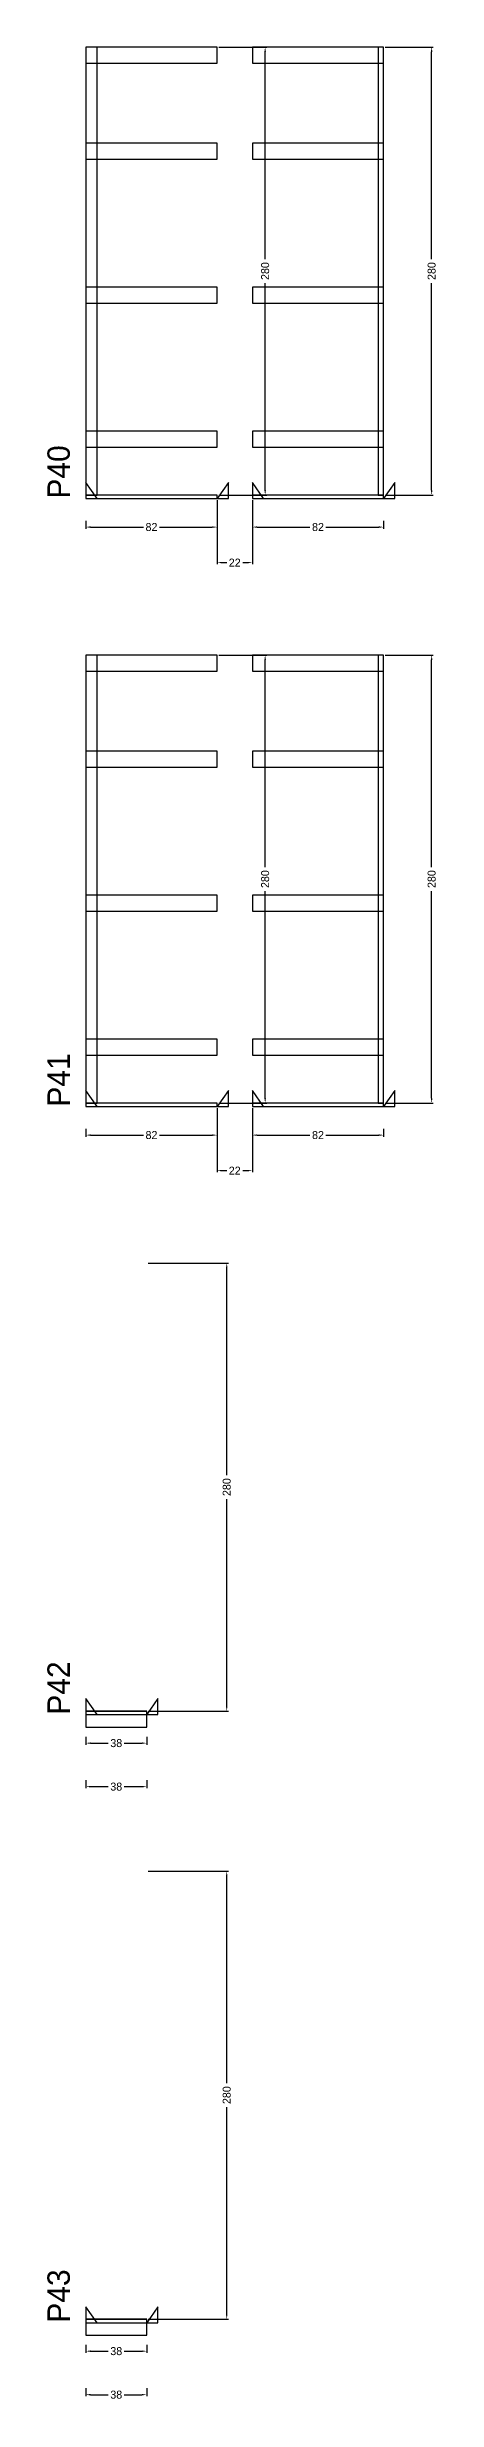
# Model space of a CAD drawing. Header units: centimetres. Extents: x -10500 to 4299, y -12546 to 295.
# Drawn here: x 3976 to 4219, y -7648 to -6178 of the extents above; entities that cross this region are included whole.
import ezdxf

# ---------------------------------------------------------------- set-up
doc = ezdxf.new("R2010")
doc.units = ezdxf.units.CM
for name, color, linetype in [('COTA', 241, 'Continuous'), ('NOMENCLATURA', 7, 'Continuous'), ('SARR_2.2x10', 60, 'Continuous'), ('SARR_2.2x7', 40, 'Continuous')]:
    doc.layers.add(name, color=color, linetype=linetype)
doc.dimstyles.new('PAINEL-NOVA', dxfattribs={"dimtxt": 5, "dimasz": 3, "dimexe": 1, "dimexo": 1, "dimgap": 1, "dimtad": 1, "dimcen": 2.5, "dimazin": 3, "dimtfac": 1, "dimtmove": 0, "dimatfit": 3})

# ---------------------------------------------------------------- blocks, each defined once
blk = doc.blocks.new('_CLOSEDFILLED')
at = {"color": 0, "linetype": 'BYBLOCK'}
blk.add_solid([(-1, 0.16), (0, 0), (-1, -0.16)], dxfattribs=at)
blk = doc.blocks.new('*D599')
for p, q in [((4000, -6473.8), (4000, -6478.8)), ((4003, -6477.8), (4036, -6477.8)), ((4046, -6477.8), (4079, -6477.8)), ((4082, -6473.8), (4082, -6478.8))]:
    blk.add_line(p, q)
at = {"layer": 'Defpoints'}
for p in [(4000, -6472.8), (4000, -6477.8), (4082, -6472.8)]:
    blk.add_point(p, dxfattribs=at)
at = {"layer": 'SARR_2.2x10', "xscale": 3, "yscale": 3, "rotation": 180}
blk.add_blockref('_CLOSEDFILLED', (4000, -6477.8), dxfattribs=at)
at = {"layer": 'SARR_2.2x10', "xscale": 3, "yscale": 3}
blk.add_blockref('_CLOSEDFILLED', (4082, -6477.8), dxfattribs=at)
at = {"layer": 'SARR_2.2x10', "insert": (4041, -6477.8), "char_height": 5, "attachment_point": 5}
blk.add_mtext('82', dxfattribs=at)
blk = doc.blocks.new('*D600')
for p, q in [((4083, -6177.8), (4113, -6177.8)), ((4112, -6310.3), (4112, -6180.8)), ((4112, -6454.8), (4112, -6325.3)), ((4083, -6457.8), (4113, -6457.8))]:
    blk.add_line(p, q)
at = {"layer": 'Defpoints'}
for p in [(4082, -6177.8), (4082, -6457.8), (4112, -6457.8)]:
    blk.add_point(p, dxfattribs=at)
at = {"layer": 'SARR_2.2x10', "xscale": 3, "yscale": 3}
for p, rotation in [((4112, -6177.8), 90), ((4112, -6457.8), 270)]:
    blk.add_blockref('_CLOSEDFILLED', p, dxfattribs=dict(at, rotation=rotation))
at = {"layer": 'SARR_2.2x10', "insert": (4112, -6317.8), "char_height": 5, "attachment_point": 5, "rotation": 90}
blk.add_mtext('280', dxfattribs=at)
blk = doc.blocks.new('GRA-E')
at = {"layer": 'SARR_2.2x7'}
blk.add_lwpolyline([(0, 0), (7, 0), (0, 10)], close=True, dxfattribs=at)
blk = doc.blocks.new('GRA-D')
at = {"layer": 'SARR_2.2x7'}
blk.add_lwpolyline([(0, 0), (7, 0), (7, 10)], close=True, dxfattribs=at)
blk = doc.blocks.new('*D601')
for p, q in [((4104, -6473.8), (4104, -6478.8)), ((4107, -6477.8), (4140, -6477.8)), ((4150, -6477.8), (4183, -6477.8)), ((4186, -6473.8), (4186, -6478.8))]:
    blk.add_line(p, q)
at = {"layer": 'Defpoints'}
for p in [(4104, -6472.8), (4104, -6477.8), (4186, -6472.8)]:
    blk.add_point(p, dxfattribs=at)
at = {"layer": 'SARR_2.2x10', "xscale": 3, "yscale": 3, "rotation": 180}
blk.add_blockref('_CLOSEDFILLED', (4104, -6477.8), dxfattribs=at)
at = {"layer": 'SARR_2.2x10', "xscale": 3, "yscale": 3}
blk.add_blockref('_CLOSEDFILLED', (4186, -6477.8), dxfattribs=at)
at = {"layer": 'SARR_2.2x10', "insert": (4145, -6477.8), "char_height": 5, "attachment_point": 5}
blk.add_mtext('82', dxfattribs=at)
blk = doc.blocks.new('*D602')
for p, q in [((4187, -6177.8), (4217, -6177.8)), ((4216, -6310.3), (4216, -6180.8)), ((4216, -6454.8), (4216, -6325.3)), ((4187, -6457.8), (4217, -6457.8))]:
    blk.add_line(p, q)
at = {"layer": 'Defpoints'}
for p in [(4186, -6177.8), (4186, -6457.8), (4216, -6457.8)]:
    blk.add_point(p, dxfattribs=at)
at = {"layer": 'SARR_2.2x10', "xscale": 3, "yscale": 3}
for p, rotation in [((4216, -6177.8), 90), ((4216, -6457.8), 270)]:
    blk.add_blockref('_CLOSEDFILLED', p, dxfattribs=dict(at, rotation=rotation))
at = {"layer": 'SARR_2.2x10', "insert": (4216, -6317.8), "char_height": 5, "attachment_point": 5, "rotation": 90}
blk.add_mtext('280', dxfattribs=at)
blk = doc.blocks.new('*D603')
for p, q in [((4187, -6177.8), (4217, -6177.8)), ((4216, -6310.3), (4216, -6180.8)), ((4216, -6454.8), (4216, -6325.3)), ((4187, -6457.8), (4217, -6457.8))]:
    blk.add_line(p, q)
at = {"layer": 'Defpoints'}
for p in [(4186, -6177.8), (4186, -6457.8), (4216, -6457.8)]:
    blk.add_point(p, dxfattribs=at)
at = {"layer": 'SARR_2.2x10', "xscale": 3, "yscale": 3}
for p, rotation in [((4216, -6177.8), 90), ((4216, -6457.8), 270)]:
    blk.add_blockref('_CLOSEDFILLED', p, dxfattribs=dict(at, rotation=rotation))
at = {"layer": 'SARR_2.2x10', "insert": (4216, -6317.8), "char_height": 5, "attachment_point": 5, "rotation": 90}
blk.add_mtext('280', dxfattribs=at)
blk = doc.blocks.new('*D604')
for p, q in [((4187, -6177.8), (4217, -6177.8)), ((4216, -6310.3), (4216, -6180.8)), ((4216, -6454.8), (4216, -6325.3)), ((4187, -6457.8), (4217, -6457.8))]:
    blk.add_line(p, q)
at = {"layer": 'Defpoints'}
for p in [(4186, -6177.8), (4186, -6457.8), (4216, -6457.8)]:
    blk.add_point(p, dxfattribs=at)
at = {"layer": 'SARR_2.2x10', "xscale": 3, "yscale": 3}
for p, rotation in [((4216, -6177.8), 90), ((4216, -6457.8), 270)]:
    blk.add_blockref('_CLOSEDFILLED', p, dxfattribs=dict(at, rotation=rotation))
at = {"layer": 'SARR_2.2x10', "insert": (4216, -6317.8), "char_height": 5, "attachment_point": 5, "rotation": 90}
blk.add_mtext('280', dxfattribs=at)
blk = doc.blocks.new('*D605')
for p, q in [((4187, -6177.8), (4217, -6177.8)), ((4216, -6310.3), (4216, -6180.8)), ((4216, -6454.8), (4216, -6325.3)), ((4187, -6457.8), (4217, -6457.8))]:
    blk.add_line(p, q)
at = {"layer": 'Defpoints'}
for p in [(4186, -6177.8), (4186, -6457.8), (4216, -6457.8)]:
    blk.add_point(p, dxfattribs=at)
at = {"layer": 'SARR_2.2x10', "xscale": 3, "yscale": 3}
for p, rotation in [((4216, -6177.8), 90), ((4216, -6457.8), 270)]:
    blk.add_blockref('_CLOSEDFILLED', p, dxfattribs=dict(at, rotation=rotation))
at = {"layer": 'SARR_2.2x10', "insert": (4216, -6317.8), "char_height": 5, "attachment_point": 5, "rotation": 90}
blk.add_mtext('280', dxfattribs=at)
blk = doc.blocks.new('*D606')
for p, q in [((4187, -6177.8), (4217, -6177.8)), ((4216, -6310.3), (4216, -6180.8)), ((4216, -6454.8), (4216, -6325.3)), ((4187, -6457.8), (4217, -6457.8))]:
    blk.add_line(p, q)
at = {"layer": 'Defpoints'}
for p in [(4186, -6177.8), (4186, -6457.8), (4216, -6457.8)]:
    blk.add_point(p, dxfattribs=at)
at = {"layer": 'SARR_2.2x10', "xscale": 3, "yscale": 3}
for p, rotation in [((4216, -6177.8), 90), ((4216, -6457.8), 270)]:
    blk.add_blockref('_CLOSEDFILLED', p, dxfattribs=dict(at, rotation=rotation))
at = {"layer": 'SARR_2.2x10', "insert": (4216, -6317.8), "char_height": 5, "attachment_point": 5, "rotation": 90}
blk.add_mtext('280', dxfattribs=at)
blk = doc.blocks.new('*D607')
for p, q in [((4187, -6177.8), (4217, -6177.8)), ((4216, -6310.3), (4216, -6180.8)), ((4216, -6454.8), (4216, -6325.3)), ((4187, -6457.8), (4217, -6457.8))]:
    blk.add_line(p, q)
at = {"layer": 'Defpoints'}
for p in [(4186, -6177.8), (4186, -6457.8), (4216, -6457.8)]:
    blk.add_point(p, dxfattribs=at)
at = {"layer": 'SARR_2.2x10', "xscale": 3, "yscale": 3}
for p, rotation in [((4216, -6177.8), 90), ((4216, -6457.8), 270)]:
    blk.add_blockref('_CLOSEDFILLED', p, dxfattribs=dict(at, rotation=rotation))
at = {"layer": 'SARR_2.2x10', "insert": (4216, -6317.8), "char_height": 5, "attachment_point": 5, "rotation": 90}
blk.add_mtext('280', dxfattribs=at)
blk = doc.blocks.new('*D608')
for p, q in [((4187, -6177.8), (4217, -6177.8)), ((4216, -6310.3), (4216, -6180.8)), ((4216, -6454.8), (4216, -6325.3)), ((4187, -6457.8), (4217, -6457.8))]:
    blk.add_line(p, q)
at = {"layer": 'Defpoints'}
for p in [(4186, -6177.8), (4186, -6457.8), (4216, -6457.8)]:
    blk.add_point(p, dxfattribs=at)
at = {"layer": 'SARR_2.2x10', "xscale": 3, "yscale": 3}
for p, rotation in [((4216, -6177.8), 90), ((4216, -6457.8), 270)]:
    blk.add_blockref('_CLOSEDFILLED', p, dxfattribs=dict(at, rotation=rotation))
at = {"layer": 'SARR_2.2x10', "insert": (4216, -6317.8), "char_height": 5, "attachment_point": 5, "rotation": 90}
blk.add_mtext('280', dxfattribs=at)
blk = doc.blocks.new('*D609')
for p, q in [((4187, -6177.8), (4217, -6177.8)), ((4216, -6310.3), (4216, -6180.8)), ((4216, -6454.8), (4216, -6325.3)), ((4187, -6457.8), (4217, -6457.8))]:
    blk.add_line(p, q)
at = {"layer": 'Defpoints'}
for p in [(4186, -6177.8), (4186, -6457.8), (4216, -6457.8)]:
    blk.add_point(p, dxfattribs=at)
at = {"layer": 'SARR_2.2x10', "xscale": 3, "yscale": 3}
for p, rotation in [((4216, -6177.8), 90), ((4216, -6457.8), 270)]:
    blk.add_blockref('_CLOSEDFILLED', p, dxfattribs=dict(at, rotation=rotation))
at = {"layer": 'SARR_2.2x10', "insert": (4216, -6317.8), "char_height": 5, "attachment_point": 5, "rotation": 90}
blk.add_mtext('280', dxfattribs=at)
blk = doc.blocks.new('*D610')
for p, q in [((4187, -6177.8), (4217, -6177.8)), ((4216, -6310.3), (4216, -6180.8)), ((4216, -6454.8), (4216, -6325.3)), ((4187, -6457.8), (4217, -6457.8))]:
    blk.add_line(p, q)
at = {"layer": 'Defpoints'}
for p in [(4186, -6177.8), (4186, -6457.8), (4216, -6457.8)]:
    blk.add_point(p, dxfattribs=at)
at = {"layer": 'SARR_2.2x10', "xscale": 3, "yscale": 3}
for p, rotation in [((4216, -6177.8), 90), ((4216, -6457.8), 270)]:
    blk.add_blockref('_CLOSEDFILLED', p, dxfattribs=dict(at, rotation=rotation))
at = {"layer": 'SARR_2.2x10', "insert": (4216, -6317.8), "char_height": 5, "attachment_point": 5, "rotation": 90}
blk.add_mtext('280', dxfattribs=at)
blk = doc.blocks.new('*D611')
for p, q in [((4187, -6177.8), (4217, -6177.8)), ((4216, -6310.3), (4216, -6180.8)), ((4216, -6454.8), (4216, -6325.3)), ((4187, -6457.8), (4217, -6457.8))]:
    blk.add_line(p, q)
at = {"layer": 'Defpoints'}
for p in [(4186, -6177.8), (4186, -6457.8), (4216, -6457.8)]:
    blk.add_point(p, dxfattribs=at)
at = {"layer": 'SARR_2.2x10', "xscale": 3, "yscale": 3}
for p, rotation in [((4216, -6177.8), 90), ((4216, -6457.8), 270)]:
    blk.add_blockref('_CLOSEDFILLED', p, dxfattribs=dict(at, rotation=rotation))
at = {"layer": 'SARR_2.2x10', "insert": (4216, -6317.8), "char_height": 5, "attachment_point": 5, "rotation": 90}
blk.add_mtext('280', dxfattribs=at)
blk = doc.blocks.new('*D612')
for p, q in [((4082, -6461), (4082, -6501)), ((4104, -6461), (4104, -6501)), ((4085, -6500), (4088, -6500)), ((4098, -6500), (4101, -6500))]:
    blk.add_line(p, q)
at = {"layer": 'Defpoints'}
for p in [(4082, -6460), (4104, -6460), (4082, -6500)]:
    blk.add_point(p, dxfattribs=at)
at = {"layer": 'COTA', "xscale": 3, "yscale": 3, "rotation": 180}
blk.add_blockref('_CLOSEDFILLED', (4082, -6500), dxfattribs=at)
at = {"layer": 'COTA', "xscale": 3, "yscale": 3}
blk.add_blockref('_CLOSEDFILLED', (4104, -6500), dxfattribs=at)
at = {"layer": 'COTA', "insert": (4093, -6500), "char_height": 5, "attachment_point": 5}
blk.add_mtext('22', dxfattribs=at)
blk = doc.blocks.new('*D633')
for p, q in [((4000, -6853.8), (4000, -6858.8)), ((4003, -6857.8), (4036, -6857.8)), ((4046, -6857.8), (4079, -6857.8)), ((4082, -6853.8), (4082, -6858.8))]:
    blk.add_line(p, q)
at = {"layer": 'Defpoints'}
for p in [(4000, -6852.8), (4000, -6857.8), (4082, -6852.8)]:
    blk.add_point(p, dxfattribs=at)
at = {"layer": 'SARR_2.2x10', "xscale": 3, "yscale": 3, "rotation": 180}
blk.add_blockref('_CLOSEDFILLED', (4000, -6857.8), dxfattribs=at)
at = {"layer": 'SARR_2.2x10', "xscale": 3, "yscale": 3}
blk.add_blockref('_CLOSEDFILLED', (4082, -6857.8), dxfattribs=at)
at = {"layer": 'SARR_2.2x10', "insert": (4041, -6857.8), "char_height": 5, "attachment_point": 5}
blk.add_mtext('82', dxfattribs=at)
blk = doc.blocks.new('*D634')
for p, q in [((4083, -6557.8), (4113, -6557.8)), ((4112, -6690.3), (4112, -6560.8)), ((4112, -6834.8), (4112, -6705.3)), ((4083, -6837.8), (4113, -6837.8))]:
    blk.add_line(p, q)
at = {"layer": 'Defpoints'}
for p in [(4082, -6557.8), (4082, -6837.8), (4112, -6837.8)]:
    blk.add_point(p, dxfattribs=at)
at = {"layer": 'SARR_2.2x10', "xscale": 3, "yscale": 3}
for p, rotation in [((4112, -6557.8), 90), ((4112, -6837.8), 270)]:
    blk.add_blockref('_CLOSEDFILLED', p, dxfattribs=dict(at, rotation=rotation))
at = {"layer": 'SARR_2.2x10', "insert": (4112, -6697.8), "char_height": 5, "attachment_point": 5, "rotation": 90}
blk.add_mtext('280', dxfattribs=at)
blk = doc.blocks.new('*D635')
for p, q in [((4104, -6853.8), (4104, -6858.8)), ((4107, -6857.8), (4140, -6857.8)), ((4150, -6857.8), (4183, -6857.8)), ((4186, -6853.8), (4186, -6858.8))]:
    blk.add_line(p, q)
at = {"layer": 'Defpoints'}
for p in [(4104, -6852.8), (4104, -6857.8), (4186, -6852.8)]:
    blk.add_point(p, dxfattribs=at)
at = {"layer": 'SARR_2.2x10', "xscale": 3, "yscale": 3, "rotation": 180}
blk.add_blockref('_CLOSEDFILLED', (4104, -6857.8), dxfattribs=at)
at = {"layer": 'SARR_2.2x10', "xscale": 3, "yscale": 3}
blk.add_blockref('_CLOSEDFILLED', (4186, -6857.8), dxfattribs=at)
at = {"layer": 'SARR_2.2x10', "insert": (4145, -6857.8), "char_height": 5, "attachment_point": 5}
blk.add_mtext('82', dxfattribs=at)
blk = doc.blocks.new('*D636')
for p, q in [((4187, -6557.8), (4217, -6557.8)), ((4216, -6690.3), (4216, -6560.8)), ((4216, -6834.8), (4216, -6705.3)), ((4187, -6837.8), (4217, -6837.8))]:
    blk.add_line(p, q)
at = {"layer": 'Defpoints'}
for p in [(4186, -6557.8), (4186, -6837.8), (4216, -6837.8)]:
    blk.add_point(p, dxfattribs=at)
at = {"layer": 'SARR_2.2x10', "xscale": 3, "yscale": 3}
for p, rotation in [((4216, -6557.8), 90), ((4216, -6837.8), 270)]:
    blk.add_blockref('_CLOSEDFILLED', p, dxfattribs=dict(at, rotation=rotation))
at = {"layer": 'SARR_2.2x10', "insert": (4216, -6697.8), "char_height": 5, "attachment_point": 5, "rotation": 90}
blk.add_mtext('280', dxfattribs=at)
blk = doc.blocks.new('*D637')
for p, q in [((4187, -6557.8), (4217, -6557.8)), ((4216, -6690.3), (4216, -6560.8)), ((4216, -6834.8), (4216, -6705.3)), ((4187, -6837.8), (4217, -6837.8))]:
    blk.add_line(p, q)
at = {"layer": 'Defpoints'}
for p in [(4186, -6557.8), (4186, -6837.8), (4216, -6837.8)]:
    blk.add_point(p, dxfattribs=at)
at = {"layer": 'SARR_2.2x10', "xscale": 3, "yscale": 3}
for p, rotation in [((4216, -6557.8), 90), ((4216, -6837.8), 270)]:
    blk.add_blockref('_CLOSEDFILLED', p, dxfattribs=dict(at, rotation=rotation))
at = {"layer": 'SARR_2.2x10', "insert": (4216, -6697.8), "char_height": 5, "attachment_point": 5, "rotation": 90}
blk.add_mtext('280', dxfattribs=at)
blk = doc.blocks.new('*D638')
for p, q in [((4187, -6557.8), (4217, -6557.8)), ((4216, -6690.3), (4216, -6560.8)), ((4216, -6834.8), (4216, -6705.3)), ((4187, -6837.8), (4217, -6837.8))]:
    blk.add_line(p, q)
at = {"layer": 'Defpoints'}
for p in [(4186, -6557.8), (4186, -6837.8), (4216, -6837.8)]:
    blk.add_point(p, dxfattribs=at)
at = {"layer": 'SARR_2.2x10', "xscale": 3, "yscale": 3}
for p, rotation in [((4216, -6557.8), 90), ((4216, -6837.8), 270)]:
    blk.add_blockref('_CLOSEDFILLED', p, dxfattribs=dict(at, rotation=rotation))
at = {"layer": 'SARR_2.2x10', "insert": (4216, -6697.8), "char_height": 5, "attachment_point": 5, "rotation": 90}
blk.add_mtext('280', dxfattribs=at)
blk = doc.blocks.new('*D639')
for p, q in [((4187, -6557.8), (4217, -6557.8)), ((4216, -6690.3), (4216, -6560.8)), ((4216, -6834.8), (4216, -6705.3)), ((4187, -6837.8), (4217, -6837.8))]:
    blk.add_line(p, q)
at = {"layer": 'Defpoints'}
for p in [(4186, -6557.8), (4186, -6837.8), (4216, -6837.8)]:
    blk.add_point(p, dxfattribs=at)
at = {"layer": 'SARR_2.2x10', "xscale": 3, "yscale": 3}
for p, rotation in [((4216, -6557.8), 90), ((4216, -6837.8), 270)]:
    blk.add_blockref('_CLOSEDFILLED', p, dxfattribs=dict(at, rotation=rotation))
at = {"layer": 'SARR_2.2x10', "insert": (4216, -6697.8), "char_height": 5, "attachment_point": 5, "rotation": 90}
blk.add_mtext('280', dxfattribs=at)
blk = doc.blocks.new('*D640')
for p, q in [((4187, -6557.8), (4217, -6557.8)), ((4216, -6690.3), (4216, -6560.8)), ((4216, -6834.8), (4216, -6705.3)), ((4187, -6837.8), (4217, -6837.8))]:
    blk.add_line(p, q)
at = {"layer": 'Defpoints'}
for p in [(4186, -6557.8), (4186, -6837.8), (4216, -6837.8)]:
    blk.add_point(p, dxfattribs=at)
at = {"layer": 'SARR_2.2x10', "xscale": 3, "yscale": 3}
for p, rotation in [((4216, -6557.8), 90), ((4216, -6837.8), 270)]:
    blk.add_blockref('_CLOSEDFILLED', p, dxfattribs=dict(at, rotation=rotation))
at = {"layer": 'SARR_2.2x10', "insert": (4216, -6697.8), "char_height": 5, "attachment_point": 5, "rotation": 90}
blk.add_mtext('280', dxfattribs=at)
blk = doc.blocks.new('*D641')
for p, q in [((4187, -6557.8), (4217, -6557.8)), ((4216, -6690.3), (4216, -6560.8)), ((4216, -6834.8), (4216, -6705.3)), ((4187, -6837.8), (4217, -6837.8))]:
    blk.add_line(p, q)
at = {"layer": 'Defpoints'}
for p in [(4186, -6557.8), (4186, -6837.8), (4216, -6837.8)]:
    blk.add_point(p, dxfattribs=at)
at = {"layer": 'SARR_2.2x10', "xscale": 3, "yscale": 3}
for p, rotation in [((4216, -6557.8), 90), ((4216, -6837.8), 270)]:
    blk.add_blockref('_CLOSEDFILLED', p, dxfattribs=dict(at, rotation=rotation))
at = {"layer": 'SARR_2.2x10', "insert": (4216, -6697.8), "char_height": 5, "attachment_point": 5, "rotation": 90}
blk.add_mtext('280', dxfattribs=at)
blk = doc.blocks.new('*D642')
for p, q in [((4187, -6557.8), (4217, -6557.8)), ((4216, -6690.3), (4216, -6560.8)), ((4216, -6834.8), (4216, -6705.3)), ((4187, -6837.8), (4217, -6837.8))]:
    blk.add_line(p, q)
at = {"layer": 'Defpoints'}
for p in [(4186, -6557.8), (4186, -6837.8), (4216, -6837.8)]:
    blk.add_point(p, dxfattribs=at)
at = {"layer": 'SARR_2.2x10', "xscale": 3, "yscale": 3}
for p, rotation in [((4216, -6557.8), 90), ((4216, -6837.8), 270)]:
    blk.add_blockref('_CLOSEDFILLED', p, dxfattribs=dict(at, rotation=rotation))
at = {"layer": 'SARR_2.2x10', "insert": (4216, -6697.8), "char_height": 5, "attachment_point": 5, "rotation": 90}
blk.add_mtext('280', dxfattribs=at)
blk = doc.blocks.new('*D643')
for p, q in [((4187, -6557.8), (4217, -6557.8)), ((4216, -6690.3), (4216, -6560.8)), ((4216, -6834.8), (4216, -6705.3)), ((4187, -6837.8), (4217, -6837.8))]:
    blk.add_line(p, q)
at = {"layer": 'Defpoints'}
for p in [(4186, -6557.8), (4186, -6837.8), (4216, -6837.8)]:
    blk.add_point(p, dxfattribs=at)
at = {"layer": 'SARR_2.2x10', "xscale": 3, "yscale": 3}
for p, rotation in [((4216, -6557.8), 90), ((4216, -6837.8), 270)]:
    blk.add_blockref('_CLOSEDFILLED', p, dxfattribs=dict(at, rotation=rotation))
at = {"layer": 'SARR_2.2x10', "insert": (4216, -6697.8), "char_height": 5, "attachment_point": 5, "rotation": 90}
blk.add_mtext('280', dxfattribs=at)
blk = doc.blocks.new('*D644')
for p, q in [((4187, -6557.8), (4217, -6557.8)), ((4216, -6690.3), (4216, -6560.8)), ((4216, -6834.8), (4216, -6705.3)), ((4187, -6837.8), (4217, -6837.8))]:
    blk.add_line(p, q)
at = {"layer": 'Defpoints'}
for p in [(4186, -6557.8), (4186, -6837.8), (4216, -6837.8)]:
    blk.add_point(p, dxfattribs=at)
at = {"layer": 'SARR_2.2x10', "xscale": 3, "yscale": 3}
for p, rotation in [((4216, -6557.8), 90), ((4216, -6837.8), 270)]:
    blk.add_blockref('_CLOSEDFILLED', p, dxfattribs=dict(at, rotation=rotation))
at = {"layer": 'SARR_2.2x10', "insert": (4216, -6697.8), "char_height": 5, "attachment_point": 5, "rotation": 90}
blk.add_mtext('280', dxfattribs=at)
blk = doc.blocks.new('*D645')
for p, q in [((4187, -6557.8), (4217, -6557.8)), ((4216, -6690.3), (4216, -6560.8)), ((4216, -6834.8), (4216, -6705.3)), ((4187, -6837.8), (4217, -6837.8))]:
    blk.add_line(p, q)
at = {"layer": 'Defpoints'}
for p in [(4186, -6557.8), (4186, -6837.8), (4216, -6837.8)]:
    blk.add_point(p, dxfattribs=at)
at = {"layer": 'SARR_2.2x10', "xscale": 3, "yscale": 3}
for p, rotation in [((4216, -6557.8), 90), ((4216, -6837.8), 270)]:
    blk.add_blockref('_CLOSEDFILLED', p, dxfattribs=dict(at, rotation=rotation))
at = {"layer": 'SARR_2.2x10', "insert": (4216, -6697.8), "char_height": 5, "attachment_point": 5, "rotation": 90}
blk.add_mtext('280', dxfattribs=at)
blk = doc.blocks.new('*D646')
for p, q in [((4082, -6841), (4082, -6881)), ((4104, -6841), (4104, -6881)), ((4085, -6880), (4088, -6880)), ((4098, -6880), (4101, -6880))]:
    blk.add_line(p, q)
at = {"layer": 'Defpoints'}
for p in [(4082, -6840), (4104, -6840), (4082, -6880)]:
    blk.add_point(p, dxfattribs=at)
at = {"layer": 'COTA', "xscale": 3, "yscale": 3, "rotation": 180}
blk.add_blockref('_CLOSEDFILLED', (4082, -6880), dxfattribs=at)
at = {"layer": 'COTA', "xscale": 3, "yscale": 3}
blk.add_blockref('_CLOSEDFILLED', (4104, -6880), dxfattribs=at)
at = {"layer": 'COTA', "insert": (4093, -6880), "char_height": 5, "attachment_point": 5}
blk.add_mtext('22', dxfattribs=at)
blk = doc.blocks.new('*D667')
for p, q in [((4000, -7233.8), (4000, -7238.8)), ((4038, -7233.8), (4038, -7238.8)), ((4003, -7237.8), (4014, -7237.8)), ((4024, -7237.8), (4035, -7237.8))]:
    blk.add_line(p, q)
at = {"layer": 'Defpoints'}
for p in [(4000, -7232.8), (4038, -7232.8), (4000, -7237.8)]:
    blk.add_point(p, dxfattribs=at)
at = {"layer": 'SARR_2.2x10', "xscale": 3, "yscale": 3, "rotation": 180}
blk.add_blockref('_CLOSEDFILLED', (4000, -7237.8), dxfattribs=at)
at = {"layer": 'SARR_2.2x10', "xscale": 3, "yscale": 3}
blk.add_blockref('_CLOSEDFILLED', (4038, -7237.8), dxfattribs=at)
at = {"layer": 'SARR_2.2x10', "insert": (4019, -7237.8), "char_height": 5, "attachment_point": 5}
blk.add_mtext('38', dxfattribs=at)
blk = doc.blocks.new('*D668')
for p, q in [((4039, -6937.8), (4089, -6937.8)), ((4088, -7070.3), (4088, -6940.8)), ((4088, -7214.8), (4088, -7085.3)), ((4039, -7217.8), (4089, -7217.8))]:
    blk.add_line(p, q)
at = {"layer": 'Defpoints'}
for p in [(4038, -6937.8), (4038, -7217.8), (4088, -7217.8)]:
    blk.add_point(p, dxfattribs=at)
at = {"layer": 'SARR_2.2x10', "xscale": 3, "yscale": 3}
for p, rotation in [((4088, -6937.8), 90), ((4088, -7217.8), 270)]:
    blk.add_blockref('_CLOSEDFILLED', p, dxfattribs=dict(at, rotation=rotation))
at = {"layer": 'SARR_2.2x10', "insert": (4088, -7077.8), "char_height": 5, "attachment_point": 5, "rotation": 90}
blk.add_mtext('280', dxfattribs=at)
blk = doc.blocks.new('*D669')
for p, q in [((4039, -6937.8), (4089, -6937.8)), ((4088, -7070.3), (4088, -6940.8)), ((4088, -7214.8), (4088, -7085.3)), ((4039, -7217.8), (4089, -7217.8))]:
    blk.add_line(p, q)
at = {"layer": 'Defpoints'}
for p in [(4038, -6937.8), (4038, -7217.8), (4088, -7217.8)]:
    blk.add_point(p, dxfattribs=at)
at = {"layer": 'SARR_2.2x10', "xscale": 3, "yscale": 3}
for p, rotation in [((4088, -6937.8), 90), ((4088, -7217.8), 270)]:
    blk.add_blockref('_CLOSEDFILLED', p, dxfattribs=dict(at, rotation=rotation))
at = {"layer": 'SARR_2.2x10', "insert": (4088, -7077.8), "char_height": 5, "attachment_point": 5, "rotation": 90}
blk.add_mtext('280', dxfattribs=at)
blk = doc.blocks.new('*D670')
for p, q in [((4039, -6937.8), (4089, -6937.8)), ((4088, -7070.3), (4088, -6940.8)), ((4088, -7214.8), (4088, -7085.3)), ((4039, -7217.8), (4089, -7217.8))]:
    blk.add_line(p, q)
at = {"layer": 'Defpoints'}
for p in [(4038, -6937.8), (4038, -7217.8), (4088, -7217.8)]:
    blk.add_point(p, dxfattribs=at)
at = {"layer": 'SARR_2.2x10', "xscale": 3, "yscale": 3}
for p, rotation in [((4088, -6937.8), 90), ((4088, -7217.8), 270)]:
    blk.add_blockref('_CLOSEDFILLED', p, dxfattribs=dict(at, rotation=rotation))
at = {"layer": 'SARR_2.2x10', "insert": (4088, -7077.8), "char_height": 5, "attachment_point": 5, "rotation": 90}
blk.add_mtext('280', dxfattribs=at)
blk = doc.blocks.new('*D671')
for p, q in [((4039, -6937.8), (4089, -6937.8)), ((4088, -7070.3), (4088, -6940.8)), ((4088, -7214.8), (4088, -7085.3)), ((4039, -7217.8), (4089, -7217.8))]:
    blk.add_line(p, q)
at = {"layer": 'Defpoints'}
for p in [(4038, -6937.8), (4038, -7217.8), (4088, -7217.8)]:
    blk.add_point(p, dxfattribs=at)
at = {"layer": 'SARR_2.2x10', "xscale": 3, "yscale": 3}
for p, rotation in [((4088, -6937.8), 90), ((4088, -7217.8), 270)]:
    blk.add_blockref('_CLOSEDFILLED', p, dxfattribs=dict(at, rotation=rotation))
at = {"layer": 'SARR_2.2x10', "insert": (4088, -7077.8), "char_height": 5, "attachment_point": 5, "rotation": 90}
blk.add_mtext('280', dxfattribs=at)
blk = doc.blocks.new('*D672')
for p, q in [((4000, -7261), (4000, -7266)), ((4038, -7261), (4038, -7266)), ((4003, -7265), (4014, -7265)), ((4024, -7265), (4035, -7265))]:
    blk.add_line(p, q)
at = {"layer": 'Defpoints'}
for p in [(4000, -7260), (4038, -7260), (4000, -7265)]:
    blk.add_point(p, dxfattribs=at)
at = {"layer": 'SARR_2.2x10', "xscale": 3, "yscale": 3, "rotation": 180}
blk.add_blockref('_CLOSEDFILLED', (4000, -7265), dxfattribs=at)
at = {"layer": 'SARR_2.2x10', "xscale": 3, "yscale": 3}
blk.add_blockref('_CLOSEDFILLED', (4038, -7265), dxfattribs=at)
at = {"layer": 'SARR_2.2x10', "insert": (4019, -7265), "char_height": 5, "attachment_point": 5}
blk.add_mtext('38', dxfattribs=at)
blk = doc.blocks.new('*D693')
for p, q in [((4000, -7613.8), (4000, -7618.8)), ((4038, -7613.8), (4038, -7618.8)), ((4003, -7617.8), (4014, -7617.8)), ((4024, -7617.8), (4035, -7617.8))]:
    blk.add_line(p, q)
at = {"layer": 'Defpoints'}
for p in [(4000, -7612.8), (4038, -7612.8), (4000, -7617.8)]:
    blk.add_point(p, dxfattribs=at)
at = {"layer": 'SARR_2.2x10', "xscale": 3, "yscale": 3, "rotation": 180}
blk.add_blockref('_CLOSEDFILLED', (4000, -7617.8), dxfattribs=at)
at = {"layer": 'SARR_2.2x10', "xscale": 3, "yscale": 3}
blk.add_blockref('_CLOSEDFILLED', (4038, -7617.8), dxfattribs=at)
at = {"layer": 'SARR_2.2x10', "insert": (4019, -7617.8), "char_height": 5, "attachment_point": 5}
blk.add_mtext('38', dxfattribs=at)
blk = doc.blocks.new('*D694')
for p, q in [((4039, -7317.8), (4089, -7317.8)), ((4088, -7450.3), (4088, -7320.8)), ((4088, -7594.8), (4088, -7465.3)), ((4039, -7597.8), (4089, -7597.8))]:
    blk.add_line(p, q)
at = {"layer": 'Defpoints'}
for p in [(4038, -7317.8), (4038, -7597.8), (4088, -7597.8)]:
    blk.add_point(p, dxfattribs=at)
at = {"layer": 'SARR_2.2x10', "xscale": 3, "yscale": 3}
for p, rotation in [((4088, -7317.8), 90), ((4088, -7597.8), 270)]:
    blk.add_blockref('_CLOSEDFILLED', p, dxfattribs=dict(at, rotation=rotation))
at = {"layer": 'SARR_2.2x10', "insert": (4088, -7457.8), "char_height": 5, "attachment_point": 5, "rotation": 90}
blk.add_mtext('280', dxfattribs=at)
blk = doc.blocks.new('*D695')
for p, q in [((4039, -7317.8), (4089, -7317.8)), ((4088, -7450.3), (4088, -7320.8)), ((4088, -7594.8), (4088, -7465.3)), ((4039, -7597.8), (4089, -7597.8))]:
    blk.add_line(p, q)
at = {"layer": 'Defpoints'}
for p in [(4038, -7317.8), (4038, -7597.8), (4088, -7597.8)]:
    blk.add_point(p, dxfattribs=at)
at = {"layer": 'SARR_2.2x10', "xscale": 3, "yscale": 3}
for p, rotation in [((4088, -7317.8), 90), ((4088, -7597.8), 270)]:
    blk.add_blockref('_CLOSEDFILLED', p, dxfattribs=dict(at, rotation=rotation))
at = {"layer": 'SARR_2.2x10', "insert": (4088, -7457.8), "char_height": 5, "attachment_point": 5, "rotation": 90}
blk.add_mtext('280', dxfattribs=at)
blk = doc.blocks.new('*D696')
for p, q in [((4039, -7317.8), (4089, -7317.8)), ((4088, -7450.3), (4088, -7320.8)), ((4088, -7594.8), (4088, -7465.3)), ((4039, -7597.8), (4089, -7597.8))]:
    blk.add_line(p, q)
at = {"layer": 'Defpoints'}
for p in [(4038, -7317.8), (4038, -7597.8), (4088, -7597.8)]:
    blk.add_point(p, dxfattribs=at)
at = {"layer": 'SARR_2.2x10', "xscale": 3, "yscale": 3}
for p, rotation in [((4088, -7317.8), 90), ((4088, -7597.8), 270)]:
    blk.add_blockref('_CLOSEDFILLED', p, dxfattribs=dict(at, rotation=rotation))
at = {"layer": 'SARR_2.2x10', "insert": (4088, -7457.8), "char_height": 5, "attachment_point": 5, "rotation": 90}
blk.add_mtext('280', dxfattribs=at)
blk = doc.blocks.new('*D697')
for p, q in [((4039, -7317.8), (4089, -7317.8)), ((4088, -7450.3), (4088, -7320.8)), ((4088, -7594.8), (4088, -7465.3)), ((4039, -7597.8), (4089, -7597.8))]:
    blk.add_line(p, q)
at = {"layer": 'Defpoints'}
for p in [(4038, -7317.8), (4038, -7597.8), (4088, -7597.8)]:
    blk.add_point(p, dxfattribs=at)
at = {"layer": 'SARR_2.2x10', "xscale": 3, "yscale": 3}
for p, rotation in [((4088, -7317.8), 90), ((4088, -7597.8), 270)]:
    blk.add_blockref('_CLOSEDFILLED', p, dxfattribs=dict(at, rotation=rotation))
at = {"layer": 'SARR_2.2x10', "insert": (4088, -7457.8), "char_height": 5, "attachment_point": 5, "rotation": 90}
blk.add_mtext('280', dxfattribs=at)
blk = doc.blocks.new('*D698')
for p, q in [((4000, -7641), (4000, -7646)), ((4003, -7645), (4014, -7645)), ((4024, -7645), (4035, -7645)), ((4038, -7641), (4038, -7646))]:
    blk.add_line(p, q)
at = {"layer": 'Defpoints'}
for p in [(4000, -7640), (4000, -7645), (4038, -7640)]:
    blk.add_point(p, dxfattribs=at)
at = {"layer": 'SARR_2.2x10', "xscale": 3, "yscale": 3, "rotation": 180}
blk.add_blockref('_CLOSEDFILLED', (4000, -7645), dxfattribs=at)
at = {"layer": 'SARR_2.2x10', "xscale": 3, "yscale": 3}
blk.add_blockref('_CLOSEDFILLED', (4038, -7645), dxfattribs=at)
at = {"layer": 'SARR_2.2x10', "insert": (4019, -7645), "char_height": 5, "attachment_point": 5}
blk.add_mtext('38', dxfattribs=at)

msp = doc.modelspace()

# ---------------------------------------------------------------- linework, layer by layer
at = {"layer": 'SARR_2.2x10'}
for p, q in [((4082, -6177.8), (4000, -6177.8)), ((4000, -6177.8), (4000, -6187.8)), ((4000, -6187.8), (4082, -6187.8)), ((4082, -6187.8), (4082, -6177.8)), ((4186, -6177.8), (4104, -6177.8)), ((4104, -6177.8), (4104, -6187.8)), ((4104, -6187.8), (4186, -6187.8)), ((4186, -6187.8), (4186, -6177.8)), ((4082, -6237.8), (4000, -6237.8)), ((4000, -6237.8), (4000, -6247.8)), ((4000, -6247.8), (4082, -6247.8)), ((4082, -6247.8), (4082, -6237.8)), ((4186, -6237.8), (4104, -6237.8)), ((4104, -6237.8), (4104, -6247.8)), ((4104, -6247.8), (4186, -6247.8)), ((4186, -6247.8), (4186, -6237.8)), ((4082, -6327.8), (4000, -6327.8)), ((4000, -6327.8), (4000, -6337.8)), ((4082, -6337.8), (4082, -6327.8)), ((4186, -6327.8), (4104, -6327.8)), ((4104, -6327.8), (4104, -6337.8)), ((4186, -6337.8), (4186, -6327.8)), ((4000, -6337.8), (4082, -6337.8)), ((4104, -6337.8), (4186, -6337.8)), ((4082, -6417.8), (4000, -6417.8)), ((4000, -6417.8), (4000, -6427.8)), ((4082, -6427.8), (4082, -6417.8)), ((4186, -6417.8), (4104, -6417.8)), ((4104, -6417.8), (4104, -6427.8)), ((4186, -6427.8), (4186, -6417.8)), ((4000, -6427.8), (4082, -6427.8)), ((4104, -6427.8), (4186, -6427.8)), ((4082, -6557.8), (4000, -6557.8)), ((4000, -6557.8), (4000, -6567.8)), ((4082, -6567.8), (4082, -6557.8)), ((4186, -6557.8), (4104, -6557.8)), ((4104, -6557.8), (4104, -6567.8)), ((4186, -6567.8), (4186, -6557.8)), ((4000, -6567.8), (4082, -6567.8)), ((4104, -6567.8), (4186, -6567.8)), ((4082, -6617.8), (4000, -6617.8)), ((4000, -6617.8), (4000, -6627.8)), ((4000, -6627.8), (4082, -6627.8)), ((4082, -6627.8), (4082, -6617.8)), ((4186, -6617.8), (4104, -6617.8)), ((4104, -6617.8), (4104, -6627.8)), ((4104, -6627.8), (4186, -6627.8)), ((4186, -6627.8), (4186, -6617.8)), ((4082, -6707.8), (4000, -6707.8)), ((4000, -6707.8), (4000, -6717.8)), ((4000, -6717.8), (4082, -6717.8)), ((4082, -6717.8), (4082, -6707.8)), ((4186, -6707.8), (4104, -6707.8)), ((4104, -6707.8), (4104, -6717.8)), ((4104, -6717.8), (4186, -6717.8)), ((4186, -6717.8), (4186, -6707.8)), ((4082, -6797.8), (4000, -6797.8)), ((4000, -6797.8), (4000, -6807.8)), ((4000, -6807.8), (4082, -6807.8)), ((4082, -6807.8), (4082, -6797.8)), ((4186, -6797.8), (4104, -6797.8)), ((4104, -6797.8), (4104, -6807.8)), ((4104, -6807.8), (4186, -6807.8)), ((4186, -6807.8), (4186, -6797.8)), ((4038, -7217.8), (4000, -7217.8)), ((4000, -7217.8), (4000, -7227.8)), ((4038, -7227.8), (4038, -7217.8)), ((4000, -7227.8), (4038, -7227.8)), ((4038, -7597.8), (4000, -7597.8)), ((4000, -7597.8), (4000, -7607.8)), ((4038, -7607.8), (4038, -7597.8)), ((4000, -7607.8), (4038, -7607.8))]:
    msp.add_line(p, q, dxfattribs=at)
at = {"layer": 'SARR_2.2x7'}
for p, q in [((4007, -6177.8), (4000, -6177.8)), ((4000, -6177.8), (4000, -6457.8)), ((4007, -6457.8), (4007, -6177.8)), ((4186, -6177.8), (4182.5, -6177.8)), ((4182.5, -6177.8), (4182.5, -6457.8)), ((4186, -6457.8), (4186, -6177.8)), ((4082, -6457.8), (4000, -6457.8)), ((4000, -6457.8), (4000, -6460)), ((4000, -6457.8), (4007, -6457.8)), ((4000, -6460), (4082, -6460)), ((4082, -6460), (4082, -6457.8)), ((4186, -6457.8), (4104, -6457.8)), ((4104, -6457.8), (4104, -6460)), ((4104, -6460), (4186, -6460)), ((4182.5, -6457.8), (4186, -6457.8)), ((4186, -6460), (4186, -6457.8)), ((4007, -6557.8), (4000, -6557.8)), ((4000, -6557.8), (4000, -6837.8)), ((4007, -6837.8), (4007, -6557.8)), ((4186, -6557.8), (4182.5, -6557.8)), ((4182.5, -6557.8), (4182.5, -6837.8)), ((4186, -6837.8), (4186, -6557.8)), ((4082, -6837.8), (4000, -6837.8)), ((4000, -6837.8), (4000, -6840)), ((4000, -6837.8), (4007, -6837.8)), ((4000, -6840), (4082, -6840)), ((4082, -6840), (4082, -6837.8)), ((4186, -6837.8), (4104, -6837.8)), ((4104, -6837.8), (4104, -6840)), ((4104, -6840), (4186, -6840)), ((4182.5, -6837.8), (4186, -6837.8)), ((4186, -6840), (4186, -6837.8)), ((4038, -7217.8), (4000, -7217.8)), ((4000, -7217.8), (4000, -7220)), ((4000, -7217.8), (4007, -7217.8)), ((4000, -7217.8), (4007, -7217.8)), ((4000, -7217.8), (4007, -7217.8)), ((4000, -7217.8), (4007, -7217.8)), ((4000, -7220), (4038, -7220)), ((4007, -7217.8), (4038, -7217.8)), ((4007, -7217.8), (4038, -7217.8)), ((4007, -7217.8), (4038, -7217.8)), ((4007, -7217.8), (4038, -7217.8)), ((4038, -7220), (4038, -7217.8)), ((4038, -7597.8), (4000, -7597.8)), ((4000, -7597.8), (4000, -7600)), ((4000, -7597.8), (4007, -7597.8)), ((4000, -7597.8), (4007, -7597.8)), ((4000, -7597.8), (4007, -7597.8)), ((4000, -7597.8), (4007, -7597.8)), ((4000, -7600), (4038, -7600)), ((4007, -7597.8), (4038, -7597.8)), ((4007, -7597.8), (4038, -7597.8)), ((4007, -7597.8), (4038, -7597.8)), ((4007, -7597.8), (4038, -7597.8)), ((4038, -7600), (4038, -7597.8))]:
    msp.add_line(p, q, dxfattribs=at)

# ---------------------------------------------------------------- block references
for name, p in [('GRA-E', (4000, -6460)), ('GRA-D', (4082, -6460)), ('GRA-E', (4104, -6460)), ('GRA-D', (4186, -6460)), ('GRA-E', (4000, -6840)), ('GRA-D', (4082, -6840)), ('GRA-E', (4104, -6840)), ('GRA-D', (4186, -6840)), ('GRA-E', (4000, -7220)), ('GRA-D', (4038, -7220)), ('GRA-E', (4000, -7600)), ('GRA-D', (4038, -7600))]:
    msp.add_blockref(name, p, dxfattribs=at)

# ---------------------------------------------------------------- texts
at = {"layer": 'NOMENCLATURA'}
for s, p in [('P40', (3990, -6460)), ('P41', (3990, -6840)), ('P42', (3990, -7220)), ('P43', (3990, -7600))]:
    msp.add_text(s, height=14, rotation=90, dxfattribs=at).set_placement(p)

# ---------------------------------------------------------------- dimensions: what is measured, and where the dimension line sits
at = {"layer": 'COTA'}
for base, p1, p2, picture, middle in [((4082, -6500), (4082, -6460), (4104, -6460), '*D612', (4093, -6500)), ((4082, -6880), (4082, -6840), (4104, -6840), '*D646', (4093, -6880))]:
    dim = msp.add_linear_dim(base=base, p1=p1, p2=p2, dimstyle='PAINEL-NOVA', dxfattribs=at)
    dim.commit()
    dim.dimension.update_dxf_attribs({"geometry": picture, "text_midpoint": middle})
at = {"layer": 'SARR_2.2x10'}
for base, p1, p2, picture, middle in [((4112, -6457.8), (4082, -6457.8), (4082, -6177.8), '*D600', (4112, -6317.8)), ((4216, -6457.8), (4186, -6457.8), (4186, -6177.8), '*D602', (4216, -6317.8)), ((4216, -6457.8), (4186, -6457.8), (4186, -6177.8), '*D603', (4216, -6317.8)), ((4216, -6457.8), (4186, -6457.8), (4186, -6177.8), '*D604', (4216, -6317.8)), ((4216, -6457.8), (4186, -6457.8), (4186, -6177.8), '*D605', (4216, -6317.8)), ((4216, -6457.8), (4186, -6457.8), (4186, -6177.8), '*D606', (4216, -6317.8)), ((4216, -6457.8), (4186, -6457.8), (4186, -6177.8), '*D607', (4216, -6317.8)), ((4216, -6457.8), (4186, -6457.8), (4186, -6177.8), '*D608', (4216, -6317.8)), ((4216, -6457.8), (4186, -6457.8), (4186, -6177.8), '*D609', (4216, -6317.8)), ((4216, -6457.8), (4186, -6457.8), (4186, -6177.8), '*D610', (4216, -6317.8)), ((4216, -6457.8), (4186, -6457.8), (4186, -6177.8), '*D611', (4216, -6317.8)), ((4112, -6837.8), (4082, -6837.8), (4082, -6557.8), '*D634', (4112, -6697.8)), ((4216, -6837.8), (4186, -6837.8), (4186, -6557.8), '*D636', (4216, -6697.8)), ((4216, -6837.8), (4186, -6837.8), (4186, -6557.8), '*D637', (4216, -6697.8)), ((4216, -6837.8), (4186, -6837.8), (4186, -6557.8), '*D638', (4216, -6697.8)), ((4216, -6837.8), (4186, -6837.8), (4186, -6557.8), '*D639', (4216, -6697.8)), ((4216, -6837.8), (4186, -6837.8), (4186, -6557.8), '*D640', (4216, -6697.8)), ((4216, -6837.8), (4186, -6837.8), (4186, -6557.8), '*D641', (4216, -6697.8)), ((4216, -6837.8), (4186, -6837.8), (4186, -6557.8), '*D642', (4216, -6697.8)), ((4216, -6837.8), (4186, -6837.8), (4186, -6557.8), '*D643', (4216, -6697.8)), ((4216, -6837.8), (4186, -6837.8), (4186, -6557.8), '*D644', (4216, -6697.8)), ((4216, -6837.8), (4186, -6837.8), (4186, -6557.8), '*D645', (4216, -6697.8)), ((4088, -7217.8), (4038, -7217.8), (4038, -6937.8), '*D668', (4088, -7077.8)), ((4088, -7217.8), (4038, -7217.8), (4038, -6937.8), '*D669', (4088, -7077.8)), ((4088, -7217.8), (4038, -7217.8), (4038, -6937.8), '*D670', (4088, -7077.8)), ((4088, -7217.8), (4038, -7217.8), (4038, -6937.8), '*D671', (4088, -7077.8)), ((4088, -7597.8), (4038, -7597.8), (4038, -7317.8), '*D694', (4088, -7457.8)), ((4088, -7597.8), (4038, -7597.8), (4038, -7317.8), '*D695', (4088, -7457.8)), ((4088, -7597.8), (4038, -7597.8), (4038, -7317.8), '*D696', (4088, -7457.8)), ((4088, -7597.8), (4038, -7597.8), (4038, -7317.8), '*D697', (4088, -7457.8))]:
    dim = msp.add_linear_dim(base=base, p1=p1, p2=p2, angle=90, dimstyle='PAINEL-NOVA', dxfattribs=at)
    dim.commit()
    dim.dimension.update_dxf_attribs({"geometry": picture, "text_midpoint": middle})
for base, p1, p2, picture, middle in [((4000, -6477.8), (4000, -6472.8), (4082, -6472.8), '*D599', (4041, -6477.8)), ((4104, -6477.8), (4104, -6472.8), (4186, -6472.8), '*D601', (4145, -6477.8)), ((4000, -6857.8), (4000, -6852.8), (4082, -6852.8), '*D633', (4041, -6857.8)), ((4104, -6857.8), (4104, -6852.8), (4186, -6852.8), '*D635', (4145, -6857.8)), ((4000, -7237.8), (4000, -7232.8), (4038, -7232.8), '*D667', (4019, -7237.8)), ((4000, -7265), (4000, -7260), (4038, -7260), '*D672', (4019, -7265)), ((4000, -7617.8), (4000, -7612.8), (4038, -7612.8), '*D693', (4019, -7617.8)), ((4000, -7645), (4000, -7640), (4038, -7640), '*D698', (4019, -7645))]:
    dim = msp.add_linear_dim(base=base, p1=p1, p2=p2, dimstyle='PAINEL-NOVA', dxfattribs=at)
    dim.commit()
    dim.dimension.update_dxf_attribs({"geometry": picture, "text_midpoint": middle})

doc.saveas('drawing.dxf')
